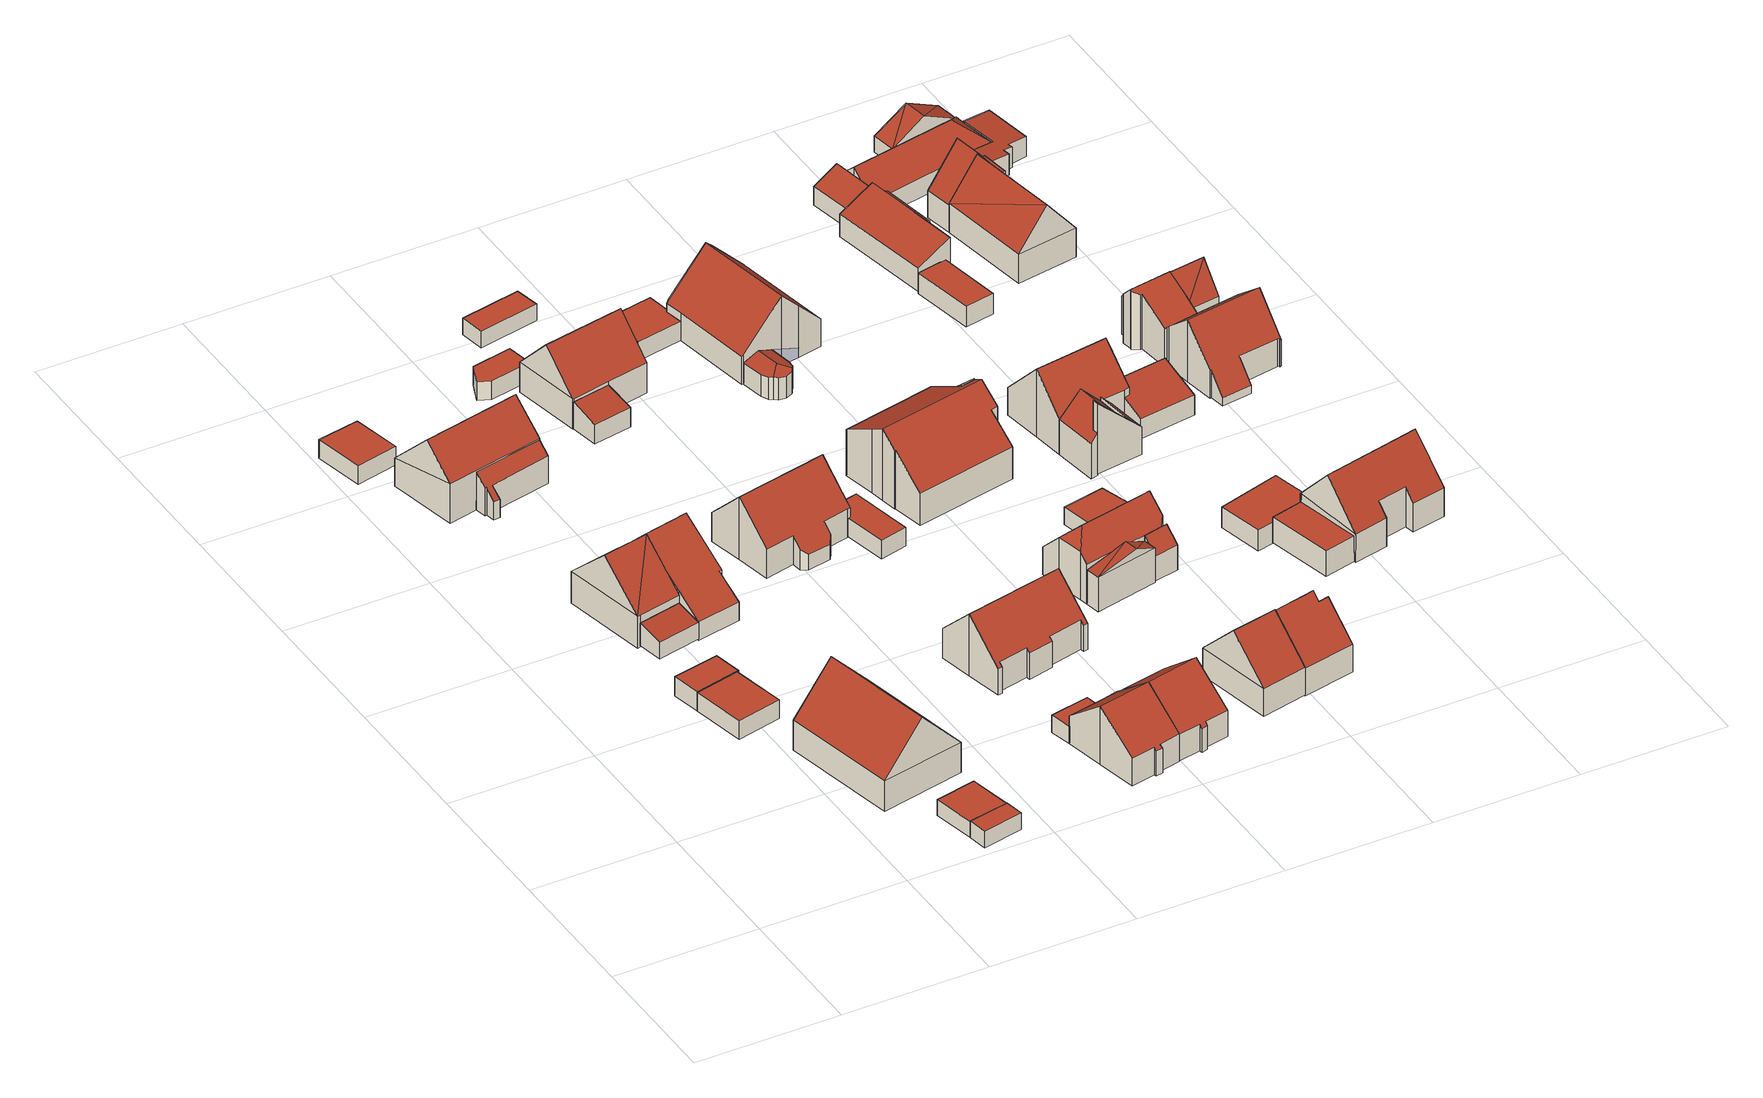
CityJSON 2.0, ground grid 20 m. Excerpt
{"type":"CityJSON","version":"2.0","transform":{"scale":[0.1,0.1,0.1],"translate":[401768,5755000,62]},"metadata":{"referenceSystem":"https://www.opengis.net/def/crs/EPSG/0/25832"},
"CityObjects":{
"building1":{"type":"Building","attributes":{"Gemeindeschluessel":"05515000","Geometrietyp2DReferenz":"3000","function":"31001_2460","roofType":"1000","measuredHeight":2.74},"geometry":[{"type":"Solid","lod":"2","boundaries":[[[[0,1,2,3]],[[4,5,1,0]],[[6,7,5,4]],[[3,2,7,6]],[[4,0,3,6]],[[1,5,7,2]]]],"semantics":{"surfaces":[{"type":"WallSurface"},{"type":"RoofSurface"},{"type":"GroundSurface"}],"values":[[0,0,0,0,1,2]]}}]},
"building2":{"type":"Building","attributes":{"Gemeindeschluessel":"05515000","Geometrietyp2DReferenz":"3000","function":"31001_2460","roofType":"1000","measuredHeight":2.77},"geometry":[{"type":"Solid","lod":"2","boundaries":[[[[8,9,2,10]],[[11,12,9,8]],[[13,14,12,11]],[[15,1,14,13]],[[10,2,1,15]],[[13,11,8,10,15]],[[9,12,14,1,2]]]],"semantics":{"surfaces":[{"type":"WallSurface"},{"type":"RoofSurface"},{"type":"GroundSurface"}],"values":[[0,0,0,0,0,1,2]]}}]},
"building3":{"type":"Building","attributes":{"Gemeindeschluessel":"05515000","Geometrietyp2DReferenz":"3000","function":"51009_1611","roofType":"1000","measuredHeight":2.36},"geometry":[{"type":"Solid","lod":"2","boundaries":[[[[16,17,18,19]],[[20,21,17,16]],[[22,23,21,20]],[[19,18,23,22]],[[20,16,19,22]],[[17,21,23,18]]]],"semantics":{"surfaces":[{"type":"WallSurface"},{"type":"RoofSurface"},{"type":"GroundSurface"}],"values":[[0,0,0,0,1,2]]}}]},
"building4":{"type":"Building","attributes":{"Gemeindeschluessel":"05515000","Geometrietyp2DReferenz":"3000","function":"31001_2460","roofType":"1000","measuredHeight":2.34},"geometry":[{"type":"Solid","lod":"2","boundaries":[[[[24,18,17,25]],[[26,27,18,24]],[[28,29,27,26]],[[25,17,29,28]],[[26,24,25,28]],[[18,27,29,17]]]],"semantics":{"surfaces":[{"type":"WallSurface"},{"type":"RoofSurface"},{"type":"GroundSurface"}],"values":[[0,0,0,0,1,2]]}}]},
"building5":{"type":"Building","attributes":{"Gemeindeschluessel":"05515000","Geometrietyp2DReferenz":"3000","function":"51009_1610","roofType":"2100","measuredHeight":3.33},"geometry":[{"type":"Solid","lod":"2","boundaries":[[[[30,31,32,33]],[[34,35,31,30]],[[36,37,35,34]],[[33,32,37,36]],[[34,30,33,36]],[[31,35,37,32]]]],"semantics":{"surfaces":[{"type":"WallSurface"},{"type":"RoofSurface"},{"type":"GroundSurface"}],"values":[[0,0,0,0,1,2]]}}]},
"building6":{"type":"Building","attributes":{"Gemeindeschluessel":"05515000","Geometrietyp2DReferenz":"3000","function":"31001_1000","roofType":"5000","measuredHeight":10.73},"address":[{"country":"Germany","locality":"Münster","thoroughfareNumber":"36","thoroughfareName":"Egelshove"}],"geometry":[{"type":"Solid","lod":"2","boundaries":[[[[38,39,40,41]],[[42,43,39,38]],[[44,45,43,42]],[[41,40,45,44]],[[46,44,42,47]],[[42,38,47]],[[47,38,41,46]],[[41,44,46]],[[39,43,45,40]]]],"semantics":{"surfaces":[{"type":"WallSurface"},{"type":"RoofSurface"},{"type":"GroundSurface"}],"values":[[0,0,0,0,1,0,1,0,2]]}}]},
"building7":{"type":"Building","attributes":{"Gemeindeschluessel":"05515000","Geometrietyp2DReferenz":"3000","function":"31001_1000","roofType":"3100","measuredHeight":10.19},"address":[{"country":"Germany","locality":"Münster","thoroughfareNumber":"34a","thoroughfareName":"Egelshove"}],"geometry":[{"type":"Solid","lod":"2","boundaries":[[[[48,49,50,51]],[[52,53,49,48]],[[54,55,53,52]],[[56,57,55,54]],[[51,50,57,56]],[[51,56,58,48]],[[59,48,58]],[[54,59,58]],[[54,52,59]],[[56,54,58]],[[59,52,48]],[[49,53,55,57,50]]]],"semantics":{"surfaces":[{"type":"WallSurface"},{"type":"RoofSurface"},{"type":"GroundSurface"}],"values":[[0,0,0,0,0,1,1,1,1,0,0,2]]}}]},
"building8":{"type":"Building","attributes":{"Gemeindeschluessel":"05515000","Geometrietyp2DReferenz":"3000","function":"31001_2460","roofType":"1000","measuredHeight":2.73},"geometry":[{"type":"Solid","lod":"2","boundaries":[[[[60,61,62,63]],[[64,65,61,60]],[[66,67,65,64]],[[63,62,67,66]],[[64,60,63,66]],[[61,65,67,62]]]],"semantics":{"surfaces":[{"type":"WallSurface"},{"type":"RoofSurface"},{"type":"GroundSurface"}],"values":[[0,0,0,0,1,2]]}}]},
"building9":{"type":"Building","attributes":{"Gemeindeschluessel":"05515000","Geometrietyp2DReferenz":"3000","function":"31001_1000","roofType":"5000","measuredHeight":9.9},"address":[{"country":"Germany","locality":"Münster","thoroughfareNumber":"34","thoroughfareName":"Egelshove"}],"geometry":[{"type":"Solid","lod":"2","boundaries":[[[[68,69,55,70]],[[71,72,69,68]],[[73,74,72,71]],[[75,76,74,73]],[[77,78,76,75]],[[79,57,78,77]],[[70,55,57,79]],[[75,73,71,80,81,79,77]],[[80,68,70,81]],[[68,80,71]],[[79,81,70]],[[69,72,74,76,78,57,55]]]],"semantics":{"surfaces":[{"type":"WallSurface"},{"type":"RoofSurface"},{"type":"GroundSurface"}],"values":[[0,0,0,0,0,0,0,1,1,0,0,2]]}}]},
"building10":{"type":"Building","attributes":{"Gemeindeschluessel":"05515000","Geometrietyp2DReferenz":"3000","function":"31001_1000"},"address":[{"country":"Germany","locality":"Münster","thoroughfareNumber":"31","thoroughfareName":"Vorholtweg"}],"children":["building10-1","building10-2"]},
"building10-1":{"type":"BuildingPart","attributes":{"roofType":"2100","measuredHeight":5.46},"parents":["building10"],"geometry":[{"type":"Solid","lod":"2","boundaries":[[[[82,83,84,85]],[[86,87,83,82]],[[88,89,87,86]],[[90,91,89,88]],[[92,93,91,90]],[[94,95,93,92]],[[96,97,95,94]],[[92,90,88,86,82,85,96,94]],[[84,83,87,89,91,93,95,97]],[[97,96,85,84]]]],"semantics":{"surfaces":[{"type":"WallSurface"},{"type":"RoofSurface"},{"type":"GroundSurface"},{"type":"ClosureSurface"}],"values":[[0,0,0,0,0,0,0,1,2,3]]}}]},
"building10-2":{"type":"BuildingPart","attributes":{"roofType":"3100","measuredHeight":9.8},"parents":["building10"],"geometry":[{"type":"Solid","lod":"2","boundaries":[[[[98,99,100,101]],[[102,85,84,99,98]],[[101,100,103,104]],[[98,105,102]],[[104,106,101]],[[101,106,105,98]],[[102,105,106,104]],[[99,84,97,103,100]],[[103,97,96,85,102,104]],[[97,84,85,96]]]],"semantics":{"surfaces":[{"type":"WallSurface"},{"type":"RoofSurface"},{"type":"GroundSurface"},{"type":"ClosureSurface"}],"values":[[0,0,0,0,0,1,1,2,0,3]]}}]},
"building11":{"type":"Building","attributes":{"Gemeindeschluessel":"05515000","Geometrietyp2DReferenz":"3000","function":"31001_2460","roofType":"1000","measuredHeight":2.52},"geometry":[{"type":"Solid","lod":"2","boundaries":[[[[107,108,109,110]],[[111,112,108,107]],[[113,114,112,111]],[[110,109,114,113]],[[111,107,110,113]],[[108,112,114,109]]]],"semantics":{"surfaces":[{"type":"WallSurface"},{"type":"RoofSurface"},{"type":"GroundSurface"}],"values":[[0,0,0,0,1,2]]}}]},
"building12":{"type":"Building","attributes":{"Gemeindeschluessel":"05515000","Geometrietyp2DReferenz":"3000","function":"31001_1000","roofType":"3100","measuredHeight":8.47},"address":[{"country":"Germany","locality":"Münster","thoroughfareNumber":"24a","thoroughfareName":"Egelshove"}],"geometry":[{"type":"Solid","lod":"2","boundaries":[[[[115,116,117,118]],[[119,120,116,115]],[[121,122,120,119]],[[123,124,122,121]],[[125,109,124,123]],[[126,114,109,125]],[[127,128,114,126]],[[129,130,128,127]],[[131,132,130,129]],[[133,134,132,131]],[[118,117,134,133]],[[127,126,125,123,129]],[[121,119,115,118,133,131,129,123]],[[116,120,122,124,109,114,128,130,132,134,117]]]],"semantics":{"surfaces":[{"type":"WallSurface"},{"type":"RoofSurface"},{"type":"GroundSurface"}],"values":[[0,0,0,0,0,0,0,0,0,0,0,1,1,2]]}}]},
"building13":{"type":"Building","attributes":{"Gemeindeschluessel":"05515000","Geometrietyp2DReferenz":"3000","function":"31001_2700","roofType":"1000","measuredHeight":2.62},"geometry":[{"type":"Solid","lod":"2","boundaries":[[[[135,136,137,138]],[[139,140,136,135]],[[141,142,140,139]],[[143,144,142,141]],[[138,137,144,143]],[[141,139,135,138,143]],[[136,140,142,144,137]]]],"semantics":{"surfaces":[{"type":"WallSurface"},{"type":"RoofSurface"},{"type":"GroundSurface"}],"values":[[0,0,0,0,0,1,2]]}}]},
"building14":{"type":"Building","attributes":{"Gemeindeschluessel":"05515000","Geometrietyp2DReferenz":"3000","function":"31001_1000","roofType":"3100","measuredHeight":9.08},"address":[{"country":"Germany","locality":"Münster","thoroughfareNumber":"27a","thoroughfareName":"Vorholtweg"}],"geometry":[{"type":"Solid","lod":"2","boundaries":[[[[145,146,147,148]],[[149,150,146,145]],[[151,152,150,149]],[[153,154,152,151]],[[155,156,154,153]],[[157,158,156,155]],[[159,160,158,157]],[[161,162,160,159]],[[163,164,162,161]],[[165,166,164,163]],[[167,168,166,165]],[[169,170,168,167]],[[171,172,170,169]],[[148,147,172,171]],[[165,163,161,159,157,155,153,151,149,145,148,167]],[[171,169,167,148]],[[146,150,152,154,156,158,160,162,164,166,168,170,172,147]]]],"semantics":{"surfaces":[{"type":"WallSurface"},{"type":"RoofSurface"},{"type":"GroundSurface"}],"values":[[0,0,0,0,0,0,0,0,0,0,0,0,0,0,1,1,2]]}}]},
"building15":{"type":"Building","attributes":{"Gemeindeschluessel":"05515000","Geometrietyp2DReferenz":"3000","function":"31001_1000","roofType":"3100","measuredHeight":9.01},"address":[{"country":"Germany","locality":"Münster","thoroughfareNumber":"26","thoroughfareName":"Egelshove"}],"geometry":[{"type":"Solid","lod":"2","boundaries":[[[[173,174,175,176]],[[177,178,174,173]],[[179,180,178,177]],[[181,182,180,179]],[[183,184,182,181]],[[185,186,184,183]],[[187,188,186,185]],[[189,190,188,187]],[[191,192,190,189]],[[193,194,192,191]],[[195,196,194,193]],[[197,198,196,195]],[[199,200,198,197]],[[176,175,200,199]],[[193,191,189,195]],[[187,185,183,181,179,177,173,176,199,197,195,189]],[[174,178,180,182,184,186,188,190,192,194,196,198,200,175]]]],"semantics":{"surfaces":[{"type":"WallSurface"},{"type":"RoofSurface"},{"type":"GroundSurface"}],"values":[[0,0,0,0,0,0,0,0,0,0,0,0,0,0,1,1,2]]}}]},
"building16":{"type":"Building","attributes":{"Gemeindeschluessel":"05515000","Geometrietyp2DReferenz":"3000","function":"31001_1000"},"address":[{"country":"Germany","locality":"Münster","thoroughfareNumber":"29a","thoroughfareName":"Vorholtweg"}],"children":["building16-1","building16-2"]},
"building16-1":{"type":"BuildingPart","attributes":{"roofType":"2100","measuredHeight":3.93},"parents":["building16"],"geometry":[{"type":"Solid","lod":"2","boundaries":[[[[201,202,203,204]],[[205,206,202,201]],[[207,208,206,205]],[[205,201,204,207]],[[202,206,208,203]],[[208,207,204,203]]]],"semantics":{"surfaces":[{"type":"WallSurface"},{"type":"RoofSurface"},{"type":"GroundSurface"},{"type":"ClosureSurface"}],"values":[[0,0,0,1,2,3]]}}]},
"building16-2":{"type":"BuildingPart","attributes":{"roofType":"3100","measuredHeight":9.62},"parents":["building16"],"geometry":[{"type":"Solid","lod":"2","boundaries":[[[[209,210,211,212]],[[213,204,203,210,209]],[[214,215,208,207,216]],[[217,218,215,214]],[[212,211,218,217]],[[219,220,212,217]],[[213,209,220,219,214,216]],[[219,217,214]],[[220,209,212]],[[210,203,208,215,218,211]],[[204,213,216,207]],[[208,203,204,207]]]],"semantics":{"surfaces":[{"type":"WallSurface"},{"type":"RoofSurface"},{"type":"GroundSurface"},{"type":"ClosureSurface"}],"values":[[0,0,0,0,0,1,1,0,0,2,0,3]]}}]},
"building17":{"type":"Building","attributes":{"Gemeindeschluessel":"05515000","Geometrietyp2DReferenz":"3000","function":"31001_1000","roofType":"3100","measuredHeight":8.36},"address":[{"country":"Germany","locality":"Münster","thoroughfareNumber":"24","thoroughfareName":"Egelshove"}],"geometry":[{"type":"Solid","lod":"2","boundaries":[[[[221,222,223,224]],[[225,226,222,221]],[[227,228,226,225]],[[129,229,228,227]],[[230,231,229,129]],[[232,233,231,230]],[[234,235,233,232]],[[236,237,235,234]],[[238,239,237,236]],[[224,223,239,238]],[[232,230,129,234]],[[227,225,221,224,238,236,234,129]],[[222,226,228,229,231,233,235,237,239,223]]]],"semantics":{"surfaces":[{"type":"WallSurface"},{"type":"RoofSurface"},{"type":"GroundSurface"}],"values":[[0,0,0,0,0,0,0,0,0,0,1,1,2]]}}]},
"building18":{"type":"Building","attributes":{"Gemeindeschluessel":"05515000","Geometrietyp2DReferenz":"3000","function":"31001_2460","roofType":"1000","measuredHeight":2.39},"geometry":[{"type":"Solid","lod":"2","boundaries":[[[[240,241,242,243]],[[244,245,241,240]],[[246,247,245,244]],[[243,242,247,246]],[[244,240,243,246]],[[241,245,247,242]]]],"semantics":{"surfaces":[{"type":"WallSurface"},{"type":"RoofSurface"},{"type":"GroundSurface"}],"values":[[0,0,0,0,1,2]]}}]},
"building19":{"type":"Building","attributes":{"Gemeindeschluessel":"05515000","Geometrietyp2DReferenz":"3000","function":"31001_2460","roofType":"1000","measuredHeight":2.68},"geometry":[{"type":"Solid","lod":"2","boundaries":[[[[248,249,250,251]],[[252,253,249,248]],[[254,255,253,252]],[[256,257,255,254]],[[258,259,257,256]],[[251,250,259,258]],[[256,254,252,248,251,258]],[[249,253,255,257,259,250]]]],"semantics":{"surfaces":[{"type":"WallSurface"},{"type":"RoofSurface"},{"type":"GroundSurface"}],"values":[[0,0,0,0,0,0,1,2]]}}]},
"building20":{"type":"Building","attributes":{"Gemeindeschluessel":"05515000","Geometrietyp2DReferenz":"3000","function":"31001_2460","roofType":"1000","measuredHeight":2.77},"geometry":[{"type":"Solid","lod":"2","boundaries":[[[[260,261,262,263]],[[264,265,261,260]],[[266,267,265,264]],[[268,269,267,266]],[[270,271,269,268]],[[263,262,271,270]],[[268,266,264,260,263,270]],[[261,265,267,269,271,262]]]],"semantics":{"surfaces":[{"type":"WallSurface"},{"type":"RoofSurface"},{"type":"GroundSurface"}],"values":[[0,0,0,0,0,0,1,2]]}}]},
"building21":{"type":"Building","attributes":{"Gemeindeschluessel":"05515000","Geometrietyp2DReferenz":"3000","function":"31001_1000","roofType":"3100","measuredHeight":9.57},"address":[{"country":"Germany","locality":"Münster","thoroughfareNumber":"22b","thoroughfareName":"Egelshove"}],"geometry":[{"type":"Solid","lod":"2","boundaries":[[[[272,273,274,275]],[[276,277,273,272]],[[278,279,277,276]],[[275,274,279,278]],[[272,280,276]],[[278,281,275]],[[275,281,280,272]],[[276,280,281,278]],[[273,277,279,274]]]],"semantics":{"surfaces":[{"type":"WallSurface"},{"type":"RoofSurface"},{"type":"GroundSurface"}],"values":[[0,0,0,0,0,0,1,1,2]]}}]},
"building22":{"type":"Building","attributes":{"Gemeindeschluessel":"05515000","Geometrietyp2DReferenz":"3000","function":"31001_1000","roofType":"3100","measuredHeight":10.35},"address":[{"country":"Germany","locality":"Münster","thoroughfareNumber":"30","thoroughfareName":"Egelshove"},{"country":"Germany","locality":"Münster","thoroughfareNumber":"27","thoroughfareName":"Vorholtweg"}],"geometry":[{"type":"Solid","lod":"2","boundaries":[[[[282,283,284,285]],[[286,287,283,282]],[[288,289,287,286]],[[290,291,289,288]],[[292,293,291,290]],[[294,295,293,292]],[[296,297,295,294]],[[298,299,297,296]],[[300,301,299,298]],[[302,303,301,300]],[[304,305,303,302]],[[306,307,305,304]],[[308,309,307,306]],[[285,284,309,308]],[[304,302,300,298,296,294,292,306]],[[290,288,286,282,285,308,306,292]],[[283,287,289,291,293,295,297,299,301,303,305,307,309,284]]]],"semantics":{"surfaces":[{"type":"WallSurface"},{"type":"RoofSurface"},{"type":"GroundSurface"}],"values":[[0,0,0,0,0,0,0,0,0,0,0,0,0,0,1,1,2]]}}]},
"building23":{"type":"Building","attributes":{"Gemeindeschluessel":"05515000","Geometrietyp2DReferenz":"3000","function":"31001_1000"},"address":[{"country":"Germany","locality":"Münster","thoroughfareNumber":"28","thoroughfareName":"Egelshove"}],"children":["building23-1","building23-2"]},
"building23-1":{"type":"BuildingPart","attributes":{"roofType":"9999","measuredHeight":8.84},"parents":["building23"],"geometry":[{"type":"Solid","lod":"2","boundaries":[[[[310,311,312,313]],[[314,315,311,310]],[[316,317,315,314]],[[318,319,317,316]],[[320,321,322,319,318]],[[323,324,325,326,327]],[[328,329,324,323]],[[330,331,329,328]],[[332,333,331,330]],[[313,312,333,332]],[[323,334,328]],[[327,335,336,320,318,316,314,334,323]],[[310,313,332,330,328,334,314]],[[311,315,317,319,322,325,324,329,331,333,312]],[[335,327,326]],[[321,320,336]],[[325,322,321,326]],[[321,336,335,326]]]],"semantics":{"surfaces":[{"type":"WallSurface"},{"type":"RoofSurface"},{"type":"GroundSurface"},{"type":"ClosureSurface"}],"values":[[0,0,0,0,0,0,0,0,0,0,1,1,1,2,0,0,3,3]]}}]},
"building23-2":{"type":"BuildingPart","attributes":{"roofType":"3100","measuredHeight":6.24},"parents":["building23"],"geometry":[{"type":"Solid","lod":"2","boundaries":[[[[326,325,337,338]],[[339,340,322,321]],[[338,337,340,339]],[[339,341,338]],[[338,341,342]],[[342,335,326,338]],[[341,339,321]],[[321,336,342,341]],[[325,322,340,337]],[[325,326,321,322]],[[336,335,342]],[[336,321,326,335]]]],"semantics":{"surfaces":[{"type":"WallSurface"},{"type":"RoofSurface"},{"type":"GroundSurface"},{"type":"ClosureSurface"}],"values":[[0,0,0,0,1,1,1,1,2,3,0,3]]}}]},
"building24":{"type":"Building","attributes":{"Gemeindeschluessel":"05515000","Geometrietyp2DReferenz":"3000","function":"31001_1000","roofType":"3100","measuredHeight":9.53},"address":[{"country":"Germany","locality":"Münster","thoroughfareNumber":"22","thoroughfareName":"Egelshove"}],"geometry":[{"type":"Solid","lod":"2","boundaries":[[[[343,344,345,346]],[[347,348,344,343]],[[349,350,348,347]],[[351,352,350,349]],[[353,354,352,351]],[[355,356,354,353]],[[357,358,356,355]],[[346,345,358,357]],[[351,349,347,353]],[[343,346,357,355,353,347]],[[344,348,350,352,354,356,358,345]]]],"semantics":{"surfaces":[{"type":"WallSurface"},{"type":"RoofSurface"},{"type":"GroundSurface"}],"values":[[0,0,0,0,0,0,0,0,1,1,2]]}}]},
"building25":{"type":"Building","attributes":{"Gemeindeschluessel":"05515000","Geometrietyp2DReferenz":"3000","function":"31001_1000"},"address":[{"country":"Germany","locality":"Münster","thoroughfareNumber":"29","thoroughfareName":"Vorholtweg"}],"children":["building25-1","building25-2"]},
"building25-1":{"type":"BuildingPart","attributes":{"roofType":"3100","measuredHeight":10.09},"parents":["building25"],"geometry":[{"type":"Solid","lod":"2","boundaries":[[[[359,261,265,360]],[[361,262,261,359]],[[362,363,262,361]],[[364,365,363,362]],[[366,367,365,364]],[[368,369,367,366]],[[370,371,369,368]],[[372,373,371,370]],[[374,373,372]],[[375,376,377,378,379]],[[360,265,376,375]],[[372,370,368,366,364,362,380]],[[361,359,360,375,379,380,362]],[[261,262,363,365,367,369,371,373,381,382,377,376,265]],[[374,372,380,383]],[[373,374,383,381]],[[378,384,383,380,379]],[[377,382,384,378]],[[382,381,383,384]]]],"semantics":{"surfaces":[{"type":"WallSurface"},{"type":"RoofSurface"},{"type":"GroundSurface"},{"type":"ClosureSurface"}],"values":[[0,0,0,0,0,0,0,0,0,0,0,1,1,2,0,3,0,3,3]]}}]},
"building25-2":{"type":"BuildingPart","attributes":{"roofType":"5000","measuredHeight":3.86},"parents":["building25"],"geometry":[{"type":"MultiSurface","lod":"2","boundaries":[[[385,386,387,388]],[[389,390,386,385]],[[391,392,390,389]],[[393,394,392,391]],[[395,396,394,393]],[[397,398,396,395]],[[399,400,398,397]],[[401,402,400,399]],[[403,404,402,401]],[[378,377,404,403]],[[397,395,393,391,405,399]],[[389,385,388,383,374,383,384,405,391]],[[378,403,401,399,405,384]],[[382,381,373,381,387,386,390,392,394,396,398,400,402,404,377]],[[377,378,384,382]],[[373,381,383,374]],[[381,382,384,383]],[[381,383,388,387]]],"semantics":{"surfaces":[{"type":"WallSurface"},{"type":"RoofSurface"},{"type":"GroundSurface"},{"type":"ClosureSurface"}],"values":[0,0,0,0,0,0,0,0,0,0,1,1,1,2,3,3,3,0]}}]},
"building26":{"type":"Building","attributes":{"Gemeindeschluessel":"05515000","Geometrietyp2DReferenz":"3000","function":"51009_1610","roofType":"2100","measuredHeight":5.6},"geometry":[{"type":"Solid","lod":"2","boundaries":[[[[320,406,407,408]],[[318,409,406,320]],[[410,411,409,318]],[[412,413,411,410]],[[408,407,413,412]],[[410,318,320,408,412]],[[406,409,411,413,407]]]],"semantics":{"surfaces":[{"type":"WallSurface"},{"type":"RoofSurface"},{"type":"GroundSurface"}],"values":[[0,0,0,0,0,1,2]]}}]},
"building27":{"type":"Building","attributes":{"Gemeindeschluessel":"05515000","Geometrietyp2DReferenz":"3000","function":"51009_1611","roofType":"1000","measuredHeight":2.5},"geometry":[{"type":"Solid","lod":"2","boundaries":[[[[414,415,416,417]],[[418,419,415,414]],[[420,421,419,418]],[[422,423,421,420]],[[417,416,423,422]],[[420,418,414,417,422]],[[415,419,421,423,416]]]],"semantics":{"surfaces":[{"type":"WallSurface"},{"type":"RoofSurface"},{"type":"GroundSurface"}],"values":[[0,0,0,0,0,1,2]]}}]},
"building28":{"type":"Building","attributes":{"Gemeindeschluessel":"05515000","Geometrietyp2DReferenz":"3000","function":"51009_1610","roofType":"2100","measuredHeight":9.84},"geometry":[{"type":"Solid","lod":"2","boundaries":[[[[424,287,289,425]],[[426,427,287,424]],[[428,291,427,426]],[[425,289,291,428]],[[426,424,425,428]],[[287,427,291,289]]]],"semantics":{"surfaces":[{"type":"WallSurface"},{"type":"RoofSurface"},{"type":"GroundSurface"}],"values":[[0,0,0,0,1,2]]}}]},
"building29":{"type":"Building","attributes":{"Gemeindeschluessel":"05515000","Geometrietyp2DReferenz":"3000","function":"31001_2700","roofType":"2100","measuredHeight":3.73},"geometry":[{"type":"Solid","lod":"2","boundaries":[[[[429,430,431,432]],[[433,434,430,429]],[[435,436,434,433]],[[432,431,436,435]],[[433,429,432,435]],[[430,434,436,431]]]],"semantics":{"surfaces":[{"type":"WallSurface"},{"type":"RoofSurface"},{"type":"GroundSurface"}],"values":[[0,0,0,0,1,2]]}}]},
"building30":{"type":"Building","attributes":{"Gemeindeschluessel":"05515000","Geometrietyp2DReferenz":"3000","function":"51009_1610","roofType":"2100","measuredHeight":10.12},"geometry":[{"type":"Solid","lod":"2","boundaries":[[[[437,438,439,440]],[[441,442,438,437]],[[443,444,442,441]],[[440,439,444,443]],[[441,437,440,443]],[[438,442,444,439]]]],"semantics":{"surfaces":[{"type":"WallSurface"},{"type":"RoofSurface"},{"type":"GroundSurface"}],"values":[[0,0,0,0,1,2]]}}]},
"building31":{"type":"Building","attributes":{"Gemeindeschluessel":"05515000","Geometrietyp2DReferenz":"3000","function":"31001_1000"},"address":[{"country":"Germany","locality":"Münster","thoroughfareNumber":"25","thoroughfareName":"Vorholtweg"}],"children":["building31-1","building31-2"]},
"building31-1":{"type":"BuildingPart","attributes":{"roofType":"3100","measuredHeight":8.23},"parents":["building31"],"geometry":[{"type":"Solid","lod":"2","boundaries":[[[[445,446,447,448]],[[449,450,451,452]],[[453,454,450,449]],[[455,456,454,453]],[[457,458,456,455]],[[448,447,458,457]],[[449,452,459,460,453]],[[461,445,448,457,455,453,460]],[[446,462,451,450,454,456,458,447]],[[461,460,463]],[[446,445,461,463,462]],[[463,460,459]],[[451,462,463,459,452]]]],"semantics":{"surfaces":[{"type":"WallSurface"},{"type":"RoofSurface"},{"type":"GroundSurface"},{"type":"ClosureSurface"}],"values":[[0,0,0,0,0,0,1,1,2,0,3,0,3]]}}]},
"building31-2":{"type":"BuildingPart","attributes":{"roofType":"3100","measuredHeight":9.89},"parents":["building31"],"geometry":[{"type":"Solid","lod":"2","boundaries":[[[[464,452,451,465,466]],[[467,468,446,445,469]],[[470,471,468,467]],[[472,473,471,470]],[[474,475,473,472]],[[476,477,475,474]],[[478,479,477,476]],[[480,481,479,478]],[[482,483,481,480]],[[466,465,483,482]],[[476,474,472,470,467,478]],[[469,461,463,459,464,466,482,480,478,467]],[[451,462,446,468,471,473,475,477,479,481,483,465]],[[445,461,469]],[[452,464,459]],[[445,446,462,463,461]],[[462,451,452,459,463]]]],"semantics":{"surfaces":[{"type":"WallSurface"},{"type":"RoofSurface"},{"type":"GroundSurface"},{"type":"ClosureSurface"}],"values":[[0,0,0,0,0,0,0,0,0,0,1,1,2,0,0,3,3]]}}]},
"building32":{"type":"Building","attributes":{"Gemeindeschluessel":"05515000","Geometrietyp2DReferenz":"3000","function":"51009_1610","roofType":"2100","measuredHeight":5.51},"geometry":[{"type":"Solid","lod":"2","boundaries":[[[[484,438,442,441]],[[485,486,438,484]],[[487,488,486,485]],[[441,442,488,487]],[[485,484,441,487]],[[438,486,488,442]]]],"semantics":{"surfaces":[{"type":"WallSurface"},{"type":"RoofSurface"},{"type":"GroundSurface"}],"values":[[0,0,0,0,1,2]]}}]},
"building33":{"type":"Building","attributes":{"Gemeindeschluessel":"05515000","Geometrietyp2DReferenz":"3000","function":"51009_1611","roofType":"1000","measuredHeight":3},"geometry":[{"type":"Solid","lod":"2","boundaries":[[[[489,490,491,492]],[[493,494,490,489]],[[495,496,494,493]],[[497,498,496,495]],[[499,500,498,497]],[[501,502,500,499]],[[492,491,502,501]],[[499,497,495,493,489,492,501]],[[490,494,496,498,500,502,491]]]],"semantics":{"surfaces":[{"type":"WallSurface"},{"type":"RoofSurface"},{"type":"GroundSurface"}],"values":[[0,0,0,0,0,0,0,1,2]]}}]},
"building34":{"type":"Building","attributes":{"Gemeindeschluessel":"05515000","Geometrietyp2DReferenz":"3000","function":"31001_1000"},"address":[{"country":"Germany","locality":"Münster","thoroughfareNumber":"19","thoroughfareName":"Vorholtweg"}],"children":["building34-1","building34-2"]},
"building34-1":{"type":"BuildingPart","attributes":{"roofType":"1000","measuredHeight":3.69},"parents":["building34"],"geometry":[{"type":"Solid","lod":"2","boundaries":[[[[503,504,505,506]],[[507,508,509,510]],[[506,505,508,507]],[[510,503,506,507]],[[504,509,508,505]],[[504,503,510,509]]]],"semantics":{"surfaces":[{"type":"WallSurface"},{"type":"RoofSurface"},{"type":"GroundSurface"},{"type":"ClosureSurface"}],"values":[[0,0,0,1,2,3]]}}]},
"building34-2":{"type":"BuildingPart","attributes":{"roofType":"5000","measuredHeight":10.03},"parents":["building34"],"geometry":[{"type":"Solid","lod":"2","boundaries":[[[[511,512,504,503,513]],[[514,515,512,511]],[[516,517,515,514]],[[518,519,517,516]],[[520,521,519,518]],[[522,523,521,520]],[[524,525,523,522]],[[526,527,525,524]],[[528,529,527,526]],[[518,530,531,528,526,524,522,520]],[[516,514,511,513,531,530]],[[528,531,513]],[[516,530,518]],[[509,504,512,515,517,519,521,523,525,527,529]],[[510,509,529,528,513,503]],[[504,509,510,503]]]],"semantics":{"surfaces":[{"type":"WallSurface"},{"type":"RoofSurface"},{"type":"GroundSurface"},{"type":"ClosureSurface"}],"values":[[0,0,0,0,0,0,0,0,0,1,1,0,0,2,0,3]]}}]},
"building35":{"type":"Building","attributes":{"Gemeindeschluessel":"05515000","Geometrietyp2DReferenz":"3000","function":"31001_2460","roofType":"3100","measuredHeight":5.01},"geometry":[{"type":"Solid","lod":"2","boundaries":[[[[532,533,534,535]],[[536,537,533,532]],[[538,539,537,536]],[[540,541,539,538]],[[542,543,541,540]],[[544,545,543,542]],[[546,547,545,544]],[[535,534,547,546]],[[540,538,536,542]],[[532,535,546,544,542,536]],[[533,537,539,541,543,545,547,534]]]],"semantics":{"surfaces":[{"type":"WallSurface"},{"type":"RoofSurface"},{"type":"GroundSurface"}],"values":[[0,0,0,0,0,0,0,0,1,1,2]]}}]},
"building36":{"type":"Building","attributes":{"Gemeindeschluessel":"05515000","Geometrietyp2DReferenz":"3000","function":"51009_1610","roofType":"1000","measuredHeight":2.99},"geometry":[{"type":"Solid","lod":"2","boundaries":[[[[548,549,550,551]],[[552,553,549,548]],[[554,555,553,552]],[[551,550,555,554]],[[552,548,551,554]],[[549,553,555,550]]]],"semantics":{"surfaces":[{"type":"WallSurface"},{"type":"RoofSurface"},{"type":"GroundSurface"}],"values":[[0,0,0,0,1,2]]}}]},
"building37":{"type":"Building","attributes":{"Gemeindeschluessel":"05515000","Geometrietyp2DReferenz":"3000","function":"51009_1610","roofType":"2100","measuredHeight":4.36},"geometry":[{"type":"Solid","lod":"2","boundaries":[[[[556,557,558,559]],[[560,561,557,556]],[[562,563,561,560]],[[559,558,563,562]],[[560,556,559,562]],[[557,561,563,558]]]],"semantics":{"surfaces":[{"type":"WallSurface"},{"type":"RoofSurface"},{"type":"GroundSurface"}],"values":[[0,0,0,0,1,2]]}}]},
"building38":{"type":"Building","attributes":{"Gemeindeschluessel":"05515000","Geometrietyp2DReferenz":"3000","function":"31001_2740"},"children":["building38-1","building38-2","building38-3","building38-4"]},
"building38-1":{"type":"BuildingPart","attributes":{"roofType":"5000","measuredHeight":5.99},"parents":["building38"],"geometry":[{"type":"MultiSurface","lod":"2","boundaries":[[[564,565,566,567]],[[568,565,564]],[[569,570,571]],[[572,573,570,571]],[[574,575,573,572]],[[576,577,575,574]],[[578,579,577,576]],[[571,569,571,568,564,567,580,581,572]],[[578,576,581,580]],[[574,572,581,576]],[[582,566,565,570,573,575,577,579]],[[579,578,580,582]],[[582,580,567,566]],[[565,568,571,570]]],"semantics":{"surfaces":[{"type":"WallSurface"},{"type":"RoofSurface"},{"type":"GroundSurface"},{"type":"ClosureSurface"}],"values":[0,0,0,0,0,0,0,1,1,1,2,3,3,3]}}]},
"building38-2":{"type":"BuildingPart","attributes":{"roofType":"2100","measuredHeight":5.63},"parents":["building38"],"geometry":[{"type":"Solid","lod":"2","boundaries":[[[[583,584,585,586,587]],[[588,589,584,583]],[[590,591,589,588]],[[592,570,591,590]],[[593,570,592]],[[590,588,583,587,592]],[[585,584,589,591,570]],[[586,593,592,587]],[[585,570,593,586]]]],"semantics":{"surfaces":[{"type":"WallSurface"},{"type":"RoofSurface"},{"type":"GroundSurface"},{"type":"ClosureSurface"}],"values":[[0,0,0,0,0,1,2,0,3]]}}]},
"building38-3":{"type":"BuildingPart","attributes":{"roofType":"2100","measuredHeight":4.39},"parents":["building38"],"geometry":[{"type":"Solid","lod":"2","boundaries":[[[[565,568,594]],[[595,596,565,594]],[[586,585,596,595]],[[594,593,586,595]],[[570,565,596,585]],[[571,570,585,586,593]],[[568,571,593,594]],[[565,570,571,568]]]],"semantics":{"surfaces":[{"type":"WallSurface"},{"type":"RoofSurface"},{"type":"GroundSurface"},{"type":"ClosureSurface"}],"values":[[0,0,0,1,2,3,0,3]]}}]},
"building38-4":{"type":"BuildingPart","attributes":{"roofType":"2100","measuredHeight":3.23},"parents":["building38"],"geometry":[{"type":"Solid","lod":"2","boundaries":[[[[579,578,597]],[[598,599,579,597]],[[600,601,599,598]],[[602,603,601,600]],[[604,605,603,602]],[[606,607,605,604]],[[608,609,607,606]],[[610,611,609,608]],[[612,567,566,611,610]],[[610,608,606,604,602,600,598,597,613,612]],[[579,599,601,603,605,607,609,611,566,582]],[[578,580,613,597]],[[579,582,580,578]],[[580,567,612,613]],[[582,566,567,580]]]],"semantics":{"surfaces":[{"type":"WallSurface"},{"type":"RoofSurface"},{"type":"GroundSurface"},{"type":"ClosureSurface"}],"values":[[0,0,0,0,0,0,0,0,0,1,2,0,3,0,3]]}}]},
"building39":{"type":"Building","attributes":{"Gemeindeschluessel":"05515000","Geometrietyp2DReferenz":"3000","function":"31001_1000"},"address":[{"country":"Germany","locality":"Münster","thoroughfareNumber":"23","thoroughfareName":"Vorholtweg"},{"country":"Germany","locality":"Münster","thoroughfareNumber":"23a","thoroughfareName":"Vorholtweg"}],"children":["building39-1","building39-2","building39-3"]},
"building39-1":{"type":"BuildingPart","attributes":{"roofType":"3100","measuredHeight":9.04},"parents":["building39"],"geometry":[{"type":"Solid","lod":"2","boundaries":[[[[614,615,616,617,618]],[[619,620,615,614]],[[621,622,620,619]],[[623,624,622,621]],[[625,626,624,623]],[[627,628,626,625]],[[629,630,628,627]],[[631,632,630,629]],[[633,634,632,631]],[[635,636,634,633]],[[637,638,636,635]],[[639,640,638,637]],[[641,642,640,639]],[[643,644,642,641]],[[645,646,644,643]],[[637,635,633,631,629,627,625,623,621,619,639]],[[614,618,645,643,641,639,619]],[[616,615,620,622,624,626,628,630,632,634,636,638,640,642,644,646]],[[645,618,617]],[[616,646,645,617]]]],"semantics":{"surfaces":[{"type":"WallSurface"},{"type":"RoofSurface"},{"type":"GroundSurface"},{"type":"ClosureSurface"}],"values":[[0,0,0,0,0,0,0,0,0,0,0,0,0,0,0,1,1,2,0,3]]}}]},
"building39-2":{"type":"BuildingPart","attributes":{"roofType":"3100","measuredHeight":8.59},"parents":["building39"],"geometry":[{"type":"Solid","lod":"2","boundaries":[[[[647,648,646,645]],[[649,650,648,647]],[[651,652,650,649]],[[653,654,652,651]],[[655,656,654,653]],[[657,658,656,655]],[[659,660,658,657]],[[661,662,660,659]],[[663,664,665,662,661]],[[617,616,666,667,668]],[[663,661,659,657,655,653,669]],[[651,649,647,645,617,668,670,669,653]],[[648,650,652,654,656,658,660,662,665,671,666,616,646]],[[664,663,669,672]],[[665,664,673,671]],[[664,672,673]],[[667,670,668]],[[672,669,670]],[[673,667,666,671]],[[673,672,670,667]],[[616,617,645,646]]]],"semantics":{"surfaces":[{"type":"WallSurface"},{"type":"RoofSurface"},{"type":"GroundSurface"},{"type":"ClosureSurface"}],"values":[[0,0,0,0,0,0,0,0,0,0,1,1,2,0,3,3,0,0,3,3,3]]}}]},
"building39-3":{"type":"BuildingPart","attributes":{"roofType":"3100","measuredHeight":8.59},"parents":["building39"],"geometry":[{"type":"Solid","lod":"2","boundaries":[[[[674,675,665,664]],[[676,677,675,674]],[[667,666,677,676]],[[674,678,676]],[[679,678,674]],[[674,664,672,670,679]],[[678,679,670,667]],[[667,676,678]],[[675,677,666,671,665]],[[671,673,664,665]],[[666,667,673,671]],[[664,673,672]],[[672,673,667,670]]]],"semantics":{"surfaces":[{"type":"WallSurface"},{"type":"RoofSurface"},{"type":"GroundSurface"},{"type":"ClosureSurface"}],"values":[[0,0,0,0,1,1,1,1,2,3,3,3,3]]}}]},
"building40":{"type":"Building","attributes":{"Gemeindeschluessel":"05515000","Geometrietyp2DReferenz":"3000","function":"31001_1000"},"address":[{"country":"Germany","locality":"Münster","thoroughfareNumber":"49","thoroughfareName":"Vorholtweg"}],"children":["building40-1","building40-2"]},
"building40-1":{"type":"BuildingPart","attributes":{"roofType":"3100","measuredHeight":9.57},"parents":["building40"],"geometry":[{"type":"Solid","lod":"2","boundaries":[[[[680,681,682,683,684]],[[685,686,687,688]],[[684,683,686,685]],[[685,689,684]],[[689,690,680]],[[680,684,689]],[[685,688,691,692,693,690]],[[690,689,685]],[[682,694,687,686,683]],[[694,695,688,687]],[[681,680,696,697]],[[682,681,697,695,694]],[[690,693,696,680]],[[691,688,695]],[[692,691,695,697]],[[697,696,693,692]]]],"semantics":{"surfaces":[{"type":"WallSurface"},{"type":"RoofSurface"},{"type":"GroundSurface"},{"type":"ClosureSurface"}],"values":[[0,0,0,0,1,1,1,1,2,0,0,3,0,0,3,3]]}}]},
"building40-2":{"type":"BuildingPart","attributes":{"roofType":"3100","measuredHeight":9.51},"parents":["building40"],"geometry":[{"type":"Solid","lod":"2","boundaries":[[[[698,699,682,681]],[[700,701,699,698]],[[691,695,694,701,700]],[[698,702,700]],[[681,696,693,703,702,698]],[[700,702,703,691]],[[699,701,694,682]],[[682,694,695,697,681]],[[695,691,692,697]],[[703,693,692,691]],[[696,681,697]],[[693,696,697,692]]]],"semantics":{"surfaces":[{"type":"WallSurface"},{"type":"RoofSurface"},{"type":"GroundSurface"},{"type":"ClosureSurface"}],"values":[[0,0,0,0,1,1,2,3,3,0,0,3]]}}]},
"building41":{"type":"Building","attributes":{"Gemeindeschluessel":"05515000","Geometrietyp2DReferenz":"3000","function":"51009_1610","roofType":"1000","measuredHeight":4.84},"geometry":[{"type":"Solid","lod":"2","boundaries":[[[[704,705,706,707]],[[708,709,705,704]],[[710,711,709,708]],[[707,706,711,710]],[[708,704,707,710]],[[705,709,711,706]]]],"semantics":{"surfaces":[{"type":"WallSurface"},{"type":"RoofSurface"},{"type":"GroundSurface"}],"values":[[0,0,0,0,1,2]]}}]},
"building42":{"type":"Building","attributes":{"Gemeindeschluessel":"05515000","Geometrietyp2DReferenz":"3000","function":"51009_1610","roofType":"3100","measuredHeight":4.95},"geometry":[{"type":"Solid","lod":"2","boundaries":[[[[712,713,714,715]],[[716,717,713,712]],[[718,719,717,716]],[[715,714,719,718]],[[712,720,716]],[[718,721,715]],[[715,721,720]],[[720,712,715]],[[721,718,716]],[[716,720,721]],[[713,717,719,714]]]],"semantics":{"surfaces":[{"type":"WallSurface"},{"type":"RoofSurface"},{"type":"GroundSurface"}],"values":[[0,0,0,0,0,0,1,1,1,1,2]]}}]}
},
"vertices":[
[206,423,42],[206,423,15],[144,409,15],[144,409,42],[222,349,42],[222,349,15],[160,335,42],[160,335,15],
[136,449,43],[136,449,15],[144,409,43],[200,462,43],[200,462,15],[208,423,43],[208,423,15],[206,423,43],
[359,42,37],[359,42,13],[303,31,13],[303,31,37],[364,16,37],[364,16,13],[308,4,37],[308,4,13],
[303,31,36],[359,42,36],[291,89,36],[291,89,13],[347,101,36],[347,101,13],
[148,554,51],[148,554,18],[155,519,18],[155,519,42],[208,567,51],[208,567,18],[215,532,42],[215,532,18],
[206,286,58],[206,286,14],[240,125,14],[240,125,58],[323,311,58],[323,311,14],[357,150,58],[357,150,14],[298,138,122],[264,299,122],
[144,553,62],[144,553,16],[148,554,16],[148,554,62],[120,671,62],[120,671,16],[184,684,62],[184,684,16],[208,567,62],[208,567,16],[196,625,118],[132,612,118],
[62,1087,40],[62,1087,13],[4,1076,13],[4,1076,40],[77,1020,40],[77,1020,13],[19,1007,40],[19,1007,13],
[248,698,60],[248,698,16],[184,684,60],[273,580,68],[273,580,16],[269,579,68],[269,579,16],[276,544,43],[276,544,16],[215,532,43],[215,532,16],[208,567,68],[260,644,115],[195,630,115],
[215,898,54],[215,898,14],[212,913,14],[212,913,69],[129,880,53],[129,880,14],[132,866,40],[132,866,14],[123,865,40],[123,865,14],[121,878,54],[121,878,14],[118,877,54],[118,877,14],[115,893,69],[115,893,14],
[191,1011,55],[191,1011,14],[54,982,14],[54,982,55],[212,913,71],[75,884,14],[75,884,71],[203,955,112],[66,926,112],
[491,170,38],[491,170,13],[498,140,13],[498,140,38],[545,181,38],[545,181,13],[551,151,38],[551,151,13],
[556,33,49],[556,33,13],[565,34,13],[565,34,49],[555,36,53],[555,36,13],[521,29,53],[521,29,13],[509,85,98],[509,85,13],[498,140,53],[551,151,53],[571,156,53],[571,156,13],[583,100,98],[583,100,13],[594,45,53],[594,45,13],[564,38,53],[564,38,13],
[237,1119,38],[237,1119,11],[225,1090,11],[225,1090,38],[292,1130,38],[292,1130,11],[299,1094,38],[299,1094,11],[242,1083,38],[242,1083,11],
[470,662,84],[470,662,13],[466,682,13],[466,682,104],[476,633,54],[476,633,13],[472,632,54],[472,632,13],[436,624,54],[436,624,13],[438,612,42],[438,612,13],[432,603,35],[432,603,13],[400,597,35],[400,597,13],[391,602,42],[391,602,13],[389,615,55],[389,615,13],[348,606,55],[348,606,13],[338,655,104],[338,655,13],[328,703,55],[328,703,13],[456,730,54],[456,730,13],
[553,286,58],[553,286,15],[601,297,15],[601,297,58],[554,282,53],[554,282,15],[519,274,53],[519,274,15],[518,279,58],[518,279,15],[476,270,58],[476,270,15],[477,265,53],[477,265,15],[471,264,53],[471,264,15],[460,315,105],[460,315,15],[450,362,58],[450,362,15],[587,391,58],[587,391,15],[597,344,105],[597,344,15],[608,293,53],[608,293,15],[602,292,53],[602,292,15],
[356,951,42],[356,951,14],[348,990,14],[348,990,53],[302,941,42],[302,941,14],[295,980,53],[295,980,14],
[406,1001,58],[406,1001,14],[388,1097,14],[388,1097,58],[348,990,58],[294,980,58],[294,980,14],[295,980,58],[276,1076,58],[276,1076,14],[285,1028,110],[397,1049,110],
[626,47,48],[626,47,14],[634,49,14],[634,49,48],[625,51,52],[625,51,14],[594,45,52],[594,45,14],[583,100,14],[571,156,52],[571,156,14],[644,171,52],[644,171,14],[656,116,98],[656,116,14],[668,60,52],[668,60,14],[634,53,52],[634,53,14],
[358,1229,36],[358,1229,12],[275,1213,12],[275,1213,36],[365,1195,36],[365,1195,12],[281,1179,36],[281,1179,12],
[476,633,41],[476,633,14],[472,632,14],[472,632,41],[470,662,41],[470,662,14],[505,670,41],[505,670,14],[523,582,41],[523,582,14],[485,573,41],[485,573,14],
[489,1102,40],[489,1102,12],[492,1103,12],[492,1103,40],[494,1077,40],[494,1077,12],[430,1065,40],[430,1065,12],[419,1124,40],[419,1124,12],[486,1137,40],[486,1137,12],
[725,76,53],[725,76,13],[789,90,13],[789,90,53],[703,184,53],[703,184,13],[766,197,53],[766,197,13],[714,130,108],[778,143,108],
[665,775,75],[665,775,8],[535,748,8],[535,748,75],[667,765,81],[667,765,8],[676,722,105],[676,722,8],[696,726,105],[696,726,8],[699,714,112],[699,714,8],[705,686,88],[705,686,8],[695,684,88],[695,684,8],[703,646,55],[703,646,8],[562,617,55],[562,617,8],[553,661,93],[553,661,8],[552,661,93],[552,661,8],[548,683,112],[548,683,8],[544,702,101],[544,702,8],
[768,431,103],[768,431,15],[759,437,15],[759,437,95],[768,430,104],[768,430,15],[773,407,81],[773,407,15],[767,398,73],[767,398,15],[740,392,73],[740,392,65],[740,392,15],[650,385,85],[650,385,15],[652,374,15],[652,374,65],[652,374,73],[642,423,85],[642,423,15],[636,452,55],[636,452,15],[750,476,55],[750,476,15],[665,408,104],[691,382,73],[720,388,73],
[656,354,15],[656,354,65],[744,373,65],[744,373,15],[715,366,78],[711,386,78],
[789,90,52],[789,90,12],[862,105,12],[862,105,52],[778,143,107],[778,143,12],[766,197,52],[766,197,12],[825,209,52],[825,209,12],[837,156,107],[837,156,12],[839,146,97],[839,146,12],[853,149,97],[853,149,12],
[489,1102,52],[494,1077,52],[492,1103,56],[548,1113,113],[548,1113,12],[558,1115,104],[558,1115,12],[605,1123,55],[605,1123,12],[607,1124,52],[607,1124,12],[633,986,52],[633,986,12],[599,979,87],[599,979,12],[599,979,26],[514,964,52],[514,964,12],[516,964,12],[516,964,43],[516,964,54],[574,975,113],[574,975,12],[538,968,12],[574,975,36],[538,968,51],
[564,940,43],[564,940,12],[558,972,12],[558,972,43],[563,929,44],[563,929,12],[560,924,45],[560,924,12],[557,919,44],[557,919,12],[547,915,43],[547,915,12],[537,916,44],[537,916,12],[532,919,45],[532,919,12],[527,922,44],[527,922,12],[522,932,43],[522,932,12],[544,934,51],
[740,392,17],[744,373,17],[744,373,53],[767,398,17],[774,399,73],[774,399,17],[778,380,53],[778,380,17],
[708,529,39],[708,529,14],[721,470,14],[721,470,39],[766,541,39],[766,541,14],[784,483,39],[784,483,14],[750,476,39],[750,476,14],
[667,765,67],[676,722,107],[687,769,67],[687,769,8],[696,726,107],
[605,1123,50],[605,1123,13],[600,1145,13],[600,1145,37],[558,1115,50],[558,1115,13],[554,1137,37],[554,1137,13],
[842,617,65],[842,617,12],[792,610,12],[792,610,114],[858,610,52],[858,610,12],[793,601,114],[793,601,12],
[774,660,61],[774,660,10],[783,599,10],[783,599,61],[842,617,61],[842,617,10],[835,669,10],[835,669,61],[812,613,92],[812,613,10],[792,610,72],[792,610,10],[793,601,72],[793,601,10],[834,669,62],[805,664,92],[775,660,62],[805,664,10],[805,664,62],
[835,669,62],[869,673,10],[869,673,62],[768,704,109],[768,704,10],[774,660,62],[760,760,50],[760,760,10],[809,767,50],[809,767,10],[811,755,62],[811,755,10],[864,763,62],[864,763,10],[870,719,109],[870,719,10],[871,712,102],[871,712,10],[877,675,62],[877,675,10],
[842,617,67],[835,669,67],[835,669,12],[850,671,52],[850,671,12],
[955,459,43],[955,459,13],[868,434,13],[868,434,43],[971,394,43],[971,394,13],[949,389,43],[949,389,13],[949,388,43],[949,388,13],[905,377,43],[905,377,13],[883,372,43],[883,372,13],
[949,388,51],[949,388,14],[905,377,14],[905,377,51],[927,286,51],[927,286,14],[971,297,14],[971,297,51],
[949,389,62],[949,389,14],[949,388,64],[971,394,62],[971,394,14],[1085,420,62],[1085,420,14],[1108,325,55],[1108,325,14],[1061,315,55],[1061,315,14],[1058,328,72],[1058,328,14],[1016,319,72],[1016,319,14],[1019,305,55],[1019,305,14],[971,294,55],[971,294,14],[1096,373,115],[960,342,115],
[877,675,52],[877,675,11],[869,673,11],[869,673,52],[873,698,61],[873,698,11],[871,712,40],[871,712,11],[942,722,40],[942,722,11],[944,708,61],[944,708,11],[952,651,40],[952,651,11],[873,640,40],[873,640,11],
[790,1031,36],[790,1031,6],[806,944,6],[806,944,36],[831,1039,36],[831,1039,6],[847,951,36],[847,951,6],
[777,1176,39],[777,1176,12],[812,1182,12],[812,1182,56],[765,1240,39],[765,1240,12],[800,1247,56],[800,1247,12],
[835,1186,37],[835,1186,9],[964,1210,9],[964,1210,38],[835,1186,38],[812,1182,37],[812,1182,9],[812,1182,38],[806,1215,68],[806,1215,9],[800,1247,38],[800,1247,9],[981,1282,38],[981,1282,9],[983,1268,38],[983,1268,9],[993,1215,38],[953,1242,69],[993,1215,9],
[838,1040,65],[838,1040,9],[826,1105,9],[826,1105,53],[826,1105,65],[790,1031,42],[790,1031,9],[763,1173,42],[763,1173,9],[812,1182,65],[812,1182,53],
[835,1186,42],[849,1109,42],[849,1109,9],
[983,1268,40],[1022,1275,38],[1022,1275,9],[1034,1207,38],[1034,1207,9],[1007,1202,39],[1007,1202,9],[1009,1196,39],[1009,1196,9],[996,1194,40],[996,1194,9],[998,1184,40],[998,1184,9],[970,1179,41],[970,1179,9],[964,1210,41],[993,1215,40],
[1079,773,65],[1079,773,9],[1019,764,9],[1019,764,64],[1019,764,65],[1085,732,99],[1085,732,9],[1091,690,47],[1091,690,9],[1089,689,47],[1089,689,9],[1089,691,49],[1089,691,9],[1087,691,49],[1087,691,9],[1030,682,50],[1030,682,9],[1033,659,21],[1033,659,9],[991,653,21],[991,653,9],[988,675,49],[988,675,9],[986,674,49],[986,674,9],[979,716,99],[979,716,9],[974,753,68],[974,753,9],[971,752,68],[971,752,9],[970,756,64],[970,756,9],
[964,800,89],[964,800,9],[962,800,89],[962,800,9],[953,806,93],[953,806,9],[953,808,95],[953,808,9],[951,822,80],[951,822,9],[957,831,72],[957,831,9],[959,831,72],[959,831,9],[958,839,64],[958,839,9],[1007,846,64],[1007,846,55],[1007,846,9],[1016,786,9],[1016,786,55],[1016,786,77],[1011,817,95],[1011,816,94],[1011,817,9],[1011,817,94],[1011,817,55],
[1055,853,55],[1055,853,9],[1064,793,55],[1064,793,9],[1060,823,95],[1011,816,95],
[879,1116,52],[879,1116,49],[879,1116,10],[901,986,10],[901,986,52],[986,1000,52],[986,1000,10],[963,1130,10],[963,1130,52],[943,993,105],[921,1123,105],[954,1129,65],[953,1129,65],[922,1123,104],[954,1129,10],[954,1129,52],[882,1116,52],[896,1119,52],
[872,1155,49],[872,1155,10],[947,1168,65],[947,1168,10],[916,1163,105],[923,1123,105],
[947,1168,61],[947,1168,13],[954,1129,13],[954,1129,61],[957,1170,61],[957,1170,13],[963,1130,61],[963,1130,13],
[879,1298,36],[879,1298,13],[885,1264,13],[885,1264,36],[975,1315,36],[975,1315,13],[981,1282,36],[981,1282,13],[927,1306,62],[933,1273,62]
]}
